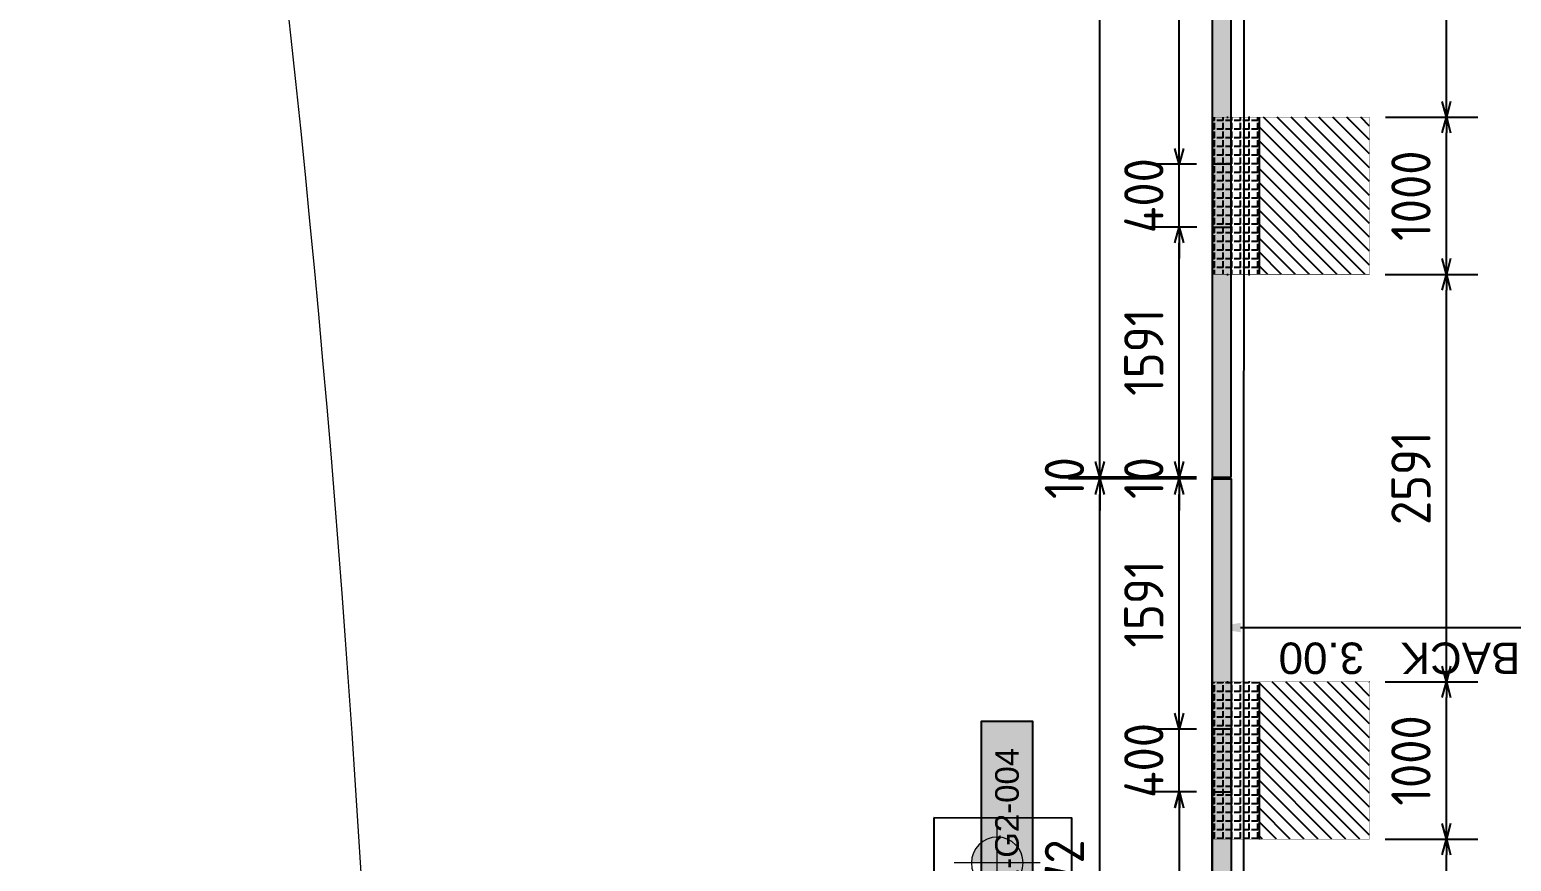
# Model space of a CAD drawing. Header units: centimetres. Extents: x -6122352 to 6876996, y -1694241 to 2592194.
# Drawn here: x -3087 to 6336, y -39197 to -33908 of the extents above; entities that cross this region are included whole.
import ezdxf
from ezdxf.enums import TextEntityAlignment as Align

# ---------------------------------------------------------------- set-up
doc = ezdxf.new("R2010")
doc.units = ezdxf.units.CM
doc.header["$MEASUREMENT"] = 0
doc.header["$PDMODE"] = 66
doc.header["$PDSIZE"] = 100
doc.linetypes.add('CENTER', pattern=[2, 1.25, -0.25, 0.25, -0.25])
doc.linetypes.add('DASHED2', pattern=[0.375, 0.25, -0.125])
doc.layers.get('Defpoints').update_dxf_attribs({"color": 255, "linetype": 'CENTER'})
for name, color, linetype, lineweight, true_color in [('08-Compound Wall-2', 6, 'Continuous', 25, 0xff00ff), ('23585-XR-AR-DAMAC PLOT LIMITS$0$1-End units', 7, 'Continuous', 5, 0xf8991e), ('23585-XR-AR-DAMAC PLOT LIMITS$0$1-Open Space', 7, 'Continuous', 5, 0x90cf5a)]:
    doc.layers.add(name, color=color, linetype=linetype, lineweight=lineweight, true_color=true_color)
for name, color, linetype in [('@MI-FOOTINGS', 7, 'Continuous'), ('@MI-MEP', 7, 'Continuous'), ('@MI-REF LAYER', 7, 'Continuous'), ('@MI-TYPE-01', 30, 'Continuous'), ('@MI-TYPE-02', 6, 'Continuous'), ('PANEL-TAGS', 7, 'Continuous'), ('XREF1$0$S-LEVELS', 2, 'Continuous'), ('XREF1$0$TYPICAL NEW PROFILE', 3, 'Continuous')]:
    doc.layers.add(name, color=color, linetype=linetype)
doc.layers.add('A-ANNO-TEXT', color=3, linetype='Continuous', lineweight=25)
doc.layers.add('XREF1$0$36-TAGLVL', color=23, linetype='Continuous', lineweight=9)
doc.styles.add('PANELTAG_STYLE', font='arial.ttf')
doc.styles.add('Schueco-BEMSTIL', font='isocpeur.ttf', dxfattribs={"width": 0.9})
doc.styles.get("Standard").update_dxf_attribs({"font": 'arial.ttf'})
doc.styles.add('XREF1$0$DLT_TEXT', font='romans.shx', dxfattribs={"width": 0.7})
doc.dimstyles.new('MI- JWC-TXT-2.5 MM', dxfattribs={"dimscale": 1.5, "dimtxt": 2.5, "dimasz": 1, "dimexe": 2, "dimexo": 1, "dimgap": 1, "dimtad": 1, "dimdec": 0, "dimdsep": 46, "dimtxsty": 'Schueco-BEMSTIL', "dimblk": 'OPEN30', "dimcen": 0, "dimdle": 2, "dimclrd": 140, "dimclre": 8, "dimclrt": 40, "dimadec": 0, "dimazin": 2, "dimtfac": 1, "dimtdec": 0, "dimtix": 1, "dimtmove": 2, "dimatfit": 3, "dimldrblk": 'OPEN', "dimfxl": 2, "dimlwd": -1, "dimlwe": -1, "dimarcsym": 0})
doc.dimstyles.get("Standard").update_dxf_attribs({"dimtxt": 5, "dimasz": 0.5, "dimexe": 0.18, "dimexo": 0.0625, "dimgap": 0.09, "dimtad": 0, "dimtih": 1, "dimtoh": 1, "dimdec": 0, "dimzin": 0, "dimdsep": 46, "dimtxsty": 'Standard', "dimcen": 0.09, "dimadec": 0, "dimazin": 0, "dimtfac": 1, "dimtdec": 0, "dimtofl": 0, "dimtmove": 0, "dimatfit": 3, "dimfxl": 1, "dimtolj": 1, "dimtzin": 0, "dimarcsym": 0})

# ---------------------------------------------------------------- blocks, each defined once
blk = doc.blocks.new('23585-XR-AR-BOUNDARY WALLS AND SETBACKS')
at = {"layer": '08-Compound Wall-2'}
for points in [[(496408.2168123897, 2768888.011560644), (496425.8384823207, 2768871.865715776), (496431.8861699822, 2768878.466056528), (496435.9395700579, 2768882.889856611), (496439.9931717184, 2768887.313658422), (496444.0465700577, 2768891.737456611), (496448.0999700584, 2768896.16125661), (496454.2139138345, 2768902.833818778), (496436.5926161939, 2768918.979903345)], [(496408.2168132926, 2768888.011559817), (496408.0816999988, 2768887.864099999), (496425.7770999984, 2768871.650699998)]]:
    blk.add_lwpolyline(points, dxfattribs=at)
blk = doc.blocks.new('A$C9d9485f6')
at = {"layer": 'A-ANNO-TEXT', "rotation": 312.4881850805905}
blk.add_blockref('23585-XR-AR-BOUNDARY WALLS AND SETBACKS', (-2377088.534775567, -1504219.252137818), dxfattribs=at)
blk = doc.blocks.new('23585-XR-AR-DAMAC PLOT LIMITS')
at = {"layer": '23585-XR-AR-DAMAC PLOT LIMITS$0$1-End units', "color": 251, "true_color": 0x636466}
blk.add_lwpolyline([(496431.9599000001, 2768878.398499999), (496425.7770999996, 2768871.650699999), (496408.0817, 2768887.8641), (496409.3970999997, 2768889.299699999), (496414.2648999998, 2768894.612299999)], close=True, dxfattribs=at)
at = {"layer": '23585-XR-AR-DAMAC PLOT LIMITS$0$1-Open Space', "color": 251, "true_color": 0x636466}
blk.add_lwpolyline([(496425.7770999996, 2768871.650699999), (496443.4716999996, 2768855.436699999), (496442.1381000001, 2768853.9813), (496435.5941000003, 2768854.147299999, 0.08578869217651659), (496406.8481000001, 2768878.7903), (496405.8706999999, 2768885.451099999), (496408.0817, 2768887.8641)], format="xyb", close=True, dxfattribs=at)
blk = doc.blocks.new('A$Cf093b529')
at = {"layer": 'A-ANNO-TEXT'}
blk.add_blockref('23585-XR-AR-DAMAC PLOT LIMITS', (-495391.9901121984, -2768603.441896566), dxfattribs=at)
blk = doc.blocks.new('A$C03c3e00e')
at = {"color": 1, "true_color": 0xeb0000, "const_width": 0.01}
blk.add_lwpolyline([(33.15006812522188, 1.438171602785587e-05), (27.15006329119205, 1.438264735043049e-05), (21.15020591858774, 0.0001494970638304949), (15.15020108455792, 0.0001494968309998512), (9.15019625145942, 0.0001494991593062878), (0.0001474553719162941, 0.0003353334031999111), (0, 24.00021955440752), (9.150196256116033, 24.00016883295029), (15.15020108921453, 24.00016883132048), (21.15020592231303, 24.00016883062199), (27.15034586936235, 24.00002136896364), (33.15035070292652, 24.00002136942931), (42.30238985735923, 24.0000316798687), (42.30267242528498, 2.328306436538696e-10), (40.35556572116911, 9.136274456977844e-07)], close=True, dxfattribs=at)
blk = doc.blocks.new('*D717')
at = {"color": 0, "lineweight": -2, "transparency": 16777216}
for p, q in [((494356.9695864198, 2767878.495075679), (494356.9695864198, 2767878.825724996)), ((494359.971890403, 2767878.495075195), (494359.971890403, 2767878.825724996)), ((494359.791890403, 2767878.645724996), (494357.1495864197, 2767878.645724996))]:
    blk.add_line(p, q, dxfattribs=at)
at = {"color": 0, "transparency": 16777216}
for points in [[(494357.1495864197, 2767878.675724995), (494357.1495864197, 2767878.615724996), (494356.9695864198, 2767878.645724996)], [(494359.791890403, 2767878.675724995), (494359.791890403, 2767878.615724996), (494359.971890403, 2767878.645724996)]]:
    blk.add_solid(points, dxfattribs=at)
at = {"layer": 'Defpoints', "color": 0, "transparency": 16777216}
for p in [(494356.9695864198, 2767878.645724996), (494356.9695864198, 2767878.432575679), (494359.971890403, 2767878.432575195)]:
    blk.add_point(p, dxfattribs=at)
at = {"color": 0, "transparency": 16777216, "insert": (494358.4707384114, 2767878.839203849), "char_height": 0.2, "attachment_point": 5}
blk.add_mtext('\\A1;SET BACK   3.00', dxfattribs=at)
blk = doc.blocks.new('XREF1$0$LVL  ATTR')
at = {"color": 7}
blk.add_wipeout([(-0.33727806633866564, 0.38352486299273547), (1.8973092599409713, 0.38352486299273547), (1.8973092599409713, -0.45047952129880775), (-0.33727806633866564, -0.4504795212988073)], dxfattribs=at)
at = {"layer": 'XREF1$0$36-TAGLVL', "extrusion": (-4.888139810645865e-07, 1.406522031717416e-17, 0.9999999999998805)}
h = blk.add_hatch(color=252, dxfattribs=at)
h.paths.add_polyline_path([(-0.06536514837319736, 0.1562500046566129, 0.4142135623730951), (-0.2216151483731973, 4.656612873077392e-09), (-0.06536514837319736, 4.656612873077392e-09)])
h.paths.add_polyline_path([(0.09088485162680264, 4.656612873077392e-09), (-0.06536514837319736, 4.656612873077392e-09), (-0.06536514837319736, -0.1562499953433871, 0.4142135623730951)])
at = {"layer": 'XREF1$0$36-TAGLVL', "extrusion": (-4.888139810645865e-07, 1.406522031717408e-17, 0.9999999999998805)}
for p, q in [((-0.06536515014719235, -0.2604166821887048), (-0.06536515014719235, 0.2604166511446238)), ((1.351057254982072, -1.396983861923218e-08, 5.262988010916589e-07), (-0.3253053234689158, -1.396983861923218e-08, -1.018362459642307e-07))]:
    blk.add_line(p, q, dxfattribs=at)
blk.add_circle((-0.06536514830387681, -4.494034574497252e-25, 3.195139836529895e-08), 0.15625, dxfattribs=at)
at = {"layer": 'XREF1$0$S-LEVELS', "color": 1}
blk.add_lwpolyline([(-0.3372780663386656, 0.3835248629927364), (1.897309259940972, 0.3835248629927364), (1.897309259940972, -0.4504795212988069), (-0.3372780663386656, -0.4504795212988069)], close=True, dxfattribs=at)
at = {"layer": 'XREF1$0$TYPICAL NEW PROFILE', "color": 3, "style": 'XREF1$0$DLT_TEXT', "width": 0.7}
for tag, p in [('+0.00M', (0.2413431143818681, 0.067100426539497, -0.0001437184612911057)), ('S.S.L', (0.2413431143818681, -0.3452672204089993, -0.0001437184612911057))]:
    blk.add_attdef(tag, p, '', height=0.2500000000000001, dxfattribs=at)
blk = doc.blocks.new('RCC COPING')
at = {"layer": '@MI-TYPE-01', "transparency": 33554679}
h = blk.add_hatch(color=8, dxfattribs=at)
h.dxf.hatch_style = 1
h.paths.add_polyline_path([(60.00000000000364, 200), (-59.99999999999636, 200), (-59.99999999999636, -200), (60.00000000000364, -200)])
at = {"layer": '@MI-TYPE-01', "color": 30}
blk.add_lwpolyline([(-59.99999999999636, 200), (60.00000000000364, 200), (60.00000000000364, -200), (-59.99999999999636, -200)], close=True, dxfattribs=at)
blk = doc.blocks.new('31309MM')
at = {"layer": '@MI-TYPE-01', "transparency": 33554679}
h = blk.add_hatch(color=30, dxfattribs=at)
h.dxf.hatch_style = 1
h.paths.add_polyline_path([(0, 120.0000000000582), (5581.866123049753, 120.0000000000582), (5581.866123049753, 0), (0, 0)])
h.paths.add_polyline_path([(5591.866123044863, -1.164153218269348e-10), (12763.97374439728, -1.164153218269348e-10), (12763.97374439752, 120.0000000000582), (5591.866123044863, 120)])
h.paths.add_polyline_path([(12773.97374439193, 120), (18355.62019030144, 119.9999999999418), (18355.62019030168, -0.1500736206653528), (12773.97374439193, -0.1500736207235605)])
h.paths.add_polyline_path([(18365.71023449278, -0.1500736205489375), (23537.39638165059, -0.1500736205489375), (23537.39638165035, 119.9999999999418), (18365.71023449278, 119.9999999999418)])
h.paths.add_polyline_path([(23547.39638164593, 120), (30719.50400295644, 120), (30719.50400295644, -5.820766091346741e-11), (23547.39638164593, -5.820766091346741e-11)])
h.paths.add_polyline_path([(30729.50400295085, 0), (36309.33053738088, -5.820766091346741e-11), (36309.33053738088, 119.9999662167393), (30729.50400295109, 119.9999662167975)])
at = {"layer": '@MI-TYPE-01', "color": 30}
for points in [[(18365.71023449278, -0.1500736205489375), (23537.39638165059, -0.1500736205489375), (23537.39638165035, 119.9999999999418), (18365.71023449278, 119.9999999999418)], [(23547.39638164593, 120), (30719.50400295644, 120), (30719.50400295644, -5.820766091346741e-11), (23547.39638164593, -5.820766091346741e-11)]]:
    blk.add_lwpolyline(points, close=True, dxfattribs=at)
at = {"layer": '@MI-TYPE-01', "color": 240, "true_color": 0xed1f24, "rotation": 89.95700707059105}
for p in [(21746.87937344657, 59.99998310842784), (25338.00343402755, 59.99998310836963)]:
    blk.add_blockref('RCC COPING', p, dxfattribs=at)
blk = doc.blocks.new('A$Ceca04276')
at = {"layer": '@MI-TYPE-01', "color": 30, "rotation": 89.98971944707202}
blk.add_blockref('31309MM', (0.4863932078296784, 9.943239066810747), dxfattribs=at)
blk = doc.blocks.new('T1-FOOTING')
at = {"transparency": 33554679}
h = blk.add_hatch(dxfattribs=at)
h.set_pattern_fill('ANGLE', color=256, scale=500)
h.set_pattern_definition([(0, (0, 0), (0, 137.5), [100, -37.5]), (90, (0, 0), (-137.5, 8.419446744138054e-15), [100, -37.5])])
h.paths.add_polyline_path([(-500, -300.0000000000218), (499.9999999999964, -300.0000000000218), (499.9999999999964, -1.818989403545856e-11), (-500, -1.818989403545856e-11)])
h.paths.add_polyline_path([(-499.75, -299.7500000000218), (499.7499999999964, -299.7500000000218), (499.7499999999964, -0.2500000000181899), (-499.75, -0.2500000000181899)], flags=16)
h = blk.add_hatch(dxfattribs=at)
h.set_pattern_fill('ANGLE', color=8, scale=200)
h.set_pattern_definition([(0, (0, 0), (0, 55.00000000000001), [40, -15]), (90, (0, 0), (-55.00000000000001, 3.367778697655222e-15), [40, -15])])
h.paths.add_polyline_path([(500.0000000000025, -300.0000000000218), (500.0000000000035, -1.818989403545856e-11), (-500, -1.816147232602816e-11), (-499.9999999999989, -300.0000000000291)])
h = blk.add_hatch(dxfattribs=at)
h.set_pattern_fill('ANSI31', color=8, scale=500)
h.set_pattern_definition([(45, (0, 0), (-44.19417382415922, 44.19417382415922), [])])
h.paths.add_polyline_path([(500, -1000.000000000015), (500.0000000000025, -300.0000000000218), (-499.9999999999989, -300.000000000029), (-499.9999999999964, -1000.000000000011)])
at = {"layer": '@MI-TYPE-01', "color": 240, "linetype": 'DASHED2', "true_color": 0xed1f24}
blk.add_line((-500.0000000000073, -300.0000000000291), (499.9999999999964, -300.0000000000218), dxfattribs=at)
at = {"layer": '@MI-TYPE-01', "color": 240, "true_color": 0xed1f24, "const_width": 2.5}
blk.add_lwpolyline([(-500, -1.818989403545856e-11), (500.0000000000036, -1.818989403545856e-11), (500, -1000.000000000015), (-499.9999999999964, -1000.000000000011)], close=True, dxfattribs=at)
blk = doc.blocks.new('_Open30')
at = {"color": 0, "linetype": 'ByBlock', "lineweight": -2}
for p, q in [((-1, 0.26794919), (0, 0)), ((0, 0), (-1, -0.26794919)), ((0, 0), (-1, 0))]:
    blk.add_line(p, q, dxfattribs=at)
blk = doc.blocks.new('*D894')
at = {"color": 8, "transparency": 16777216}
for p, q in [((-103.7638274367344, -18615.93952975753), (-919.3445929939977, -18615.93952975753)), ((-104.685205308781, -23787.62559483986), (-919.3445929939966, -23787.62559483986))]:
    blk.add_line(p, q, dxfattribs=at)
at = {"color": 140, "transparency": 16777216}
blk.add_line((-719.3445929939965, -23687.62559483986), (-719.3445929939975, -18715.93952975753), dxfattribs=at)
at = {"layer": 'Defpoints', "color": 0, "transparency": 16777216}
for p in [(-719.3445929939976, -18615.93952975753), (-3.76382743673441, -18615.93952975753), (-4.685205308780947, -23787.62559483986)]:
    blk.add_point(p, dxfattribs=at)
at = {"color": 140, "transparency": 16777216, "xscale": 100, "yscale": 100, "zscale": 100}
for p, rotation in [((-719.3445929939976, -18615.93952975753), 90), ((-719.3445929939965, -23787.62559483986), 270)]:
    blk.add_blockref('_Open30', p, dxfattribs=dict(at, rotation=rotation))
at = {"color": 40, "transparency": 16777216, "insert": (-944.3445929940028, -21201.78256229869), "char_height": 250, "attachment_point": 5, "rotation": 90, "style": 'Schueco-BEMSTIL'}
blk.add_mtext('5172', dxfattribs=at)
blk = doc.blocks.new('_Open')
at = {"color": 0, "linetype": 'ByBlock', "lineweight": -2}
for p, q in [((-1, 0.1666666666666667), (0, 0)), ((-1, -0.1666666666666667), (0, 0)), ((0, 0), (-1, 0))]:
    blk.add_line(p, q, dxfattribs=at)
blk = doc.blocks.new('*D895')
at = {"color": 140, "transparency": 16777216}
for p, q in [((-719.3445929939987, -18505.93955665773), (-719.3445929939987, -18405.93955665773)), ((-719.3445929939987, -18615.93952975753), (-719.3445929939987, -18605.93955665773)), ((-719.3445929939986, -18715.93952975753), (-719.3445929939986, -18815.93952975753))]:
    blk.add_line(p, q, dxfattribs=at)
at = {"color": 8, "transparency": 16777216}
for p, q in [((-103.6119722374448, -18605.93955665773), (-919.3445929939988, -18605.93955665773)), ((-103.7638274367353, -18615.93952975753), (-919.3445929939988, -18615.93952975753))]:
    blk.add_line(p, q, dxfattribs=at)
at = {"layer": 'Defpoints', "color": 0, "transparency": 16777216}
for p in [(-719.3445929939987, -18605.93955665773), (-3.763827436735251, -18615.93952975753), (-3.611972237444756, -18605.93955665773)]:
    blk.add_point(p, dxfattribs=at)
at = {"color": 140, "transparency": 16777216, "xscale": 100, "yscale": 100, "zscale": 100}
for p, rotation in [((-719.3445929939987, -18605.93955665773), 270), ((-719.3445929939987, -18615.93952975753), 90)]:
    blk.add_blockref('_Open30', p, dxfattribs=dict(at, rotation=rotation))
at = {"color": 40, "transparency": 16777216, "insert": (-944.3445929940038, -18610.93954320763), "char_height": 250, "attachment_point": 5, "rotation": 90, "style": 'Schueco-BEMSTIL'}
blk.add_mtext('10', dxfattribs=at)
blk = doc.blocks.new('*D896')
at = {"color": 8, "transparency": 16777216}
for p, q in [((-102.3342030398991, -11433.83204916969), (-919.3445929940007, -11433.83204916969)), ((-103.6119722374448, -18605.93955665773), (-919.3445929939991, -18605.93955665773))]:
    blk.add_line(p, q, dxfattribs=at)
at = {"color": 140, "transparency": 16777216}
blk.add_line((-719.344592993999, -18505.93955665773), (-719.3445929940004, -11533.83204916969), dxfattribs=at)
at = {"layer": 'Defpoints', "color": 0, "transparency": 16777216}
for p in [(-719.3445929940005, -11433.83204916969), (-2.334203039899107, -11433.83204916969), (-3.611972237444759, -18605.93955665773)]:
    blk.add_point(p, dxfattribs=at)
at = {"color": 140, "transparency": 16777216, "xscale": 100, "yscale": 100, "zscale": 100}
for p, rotation in [((-719.3445929940005, -11433.83204916969), 90), ((-719.344592993999, -18605.93955665773), 270)]:
    blk.add_blockref('_Open30', p, dxfattribs=dict(at, rotation=rotation))
at = {"color": 40, "transparency": 16777216, "insert": (-944.3445929940038, -15019.8858029137), "char_height": 250, "attachment_point": 5, "rotation": 90, "style": 'Schueco-BEMSTIL'}
blk.add_mtext('7172', dxfattribs=at)
blk = doc.blocks.new('*D907')
at = {"color": 8, "transparency": 16777216}
for p, q in [((-103.8183149758764, -20606.50152562561), (-413.2810407792363, -20606.50152562561)), ((-104.8117136044239, -24497.71556937033), (-413.2810407792354, -24497.71556937033))]:
    blk.add_line(p, q, dxfattribs=at)
at = {"color": 140, "transparency": 16777216}
blk.add_line((-213.2810407792353, -24397.71556937033), (-213.2810407792362, -20706.50152562561), dxfattribs=at)
at = {"layer": 'Defpoints', "color": 0, "transparency": 16777216}
for p in [(-213.2810407792362, -20606.50152562561), (-3.81831497587636, -20606.50152562561), (-4.81171360442388, -24497.71556937033)]:
    blk.add_point(p, dxfattribs=at)
at = {"color": 140, "transparency": 16777216, "xscale": 100, "yscale": 100, "zscale": 100}
for p, rotation in [((-213.2810407792362, -20606.50152562561), 90), ((-213.2810407792353, -24497.71556937033), 270)]:
    blk.add_blockref('_Open30', p, dxfattribs=dict(at, rotation=rotation))
at = {"color": 40, "transparency": 16777216, "insert": (-438.2810407792421, -22552.10854749797), "char_height": 250, "attachment_point": 5, "rotation": 90, "style": 'Schueco-BEMSTIL'}
blk.add_mtext('3891', dxfattribs=at)
blk = doc.blocks.new('*D908')
at = {"color": 140, "transparency": 16777216}
for p, q in [((-214.3153052969166, -20106.50159113454), (-214.3153052969167, -20006.50159113454)), ((-214.3153052969165, -20606.50152562561), (-214.3153052969166, -20206.50159113454)), ((-214.3153052969165, -20706.50152562561), (-214.3153052969165, -20806.50152562561))]:
    blk.add_line(p, q, dxfattribs=at)
at = {"color": 8, "transparency": 16777216}
for p, q in [((-104.0471989850128, -20206.50159113454), (-414.3153052969167, -20206.50159113454)), ((-103.8183149758799, -20606.50152562561), (-414.3153052969166, -20606.50152562561))]:
    blk.add_line(p, q, dxfattribs=at)
at = {"layer": 'Defpoints', "color": 0, "transparency": 16777216}
for p in [(-214.3153052969166, -20206.50159113454), (-4.047198985012766, -20206.50159113454), (-3.818314975879824, -20606.50152562561)]:
    blk.add_point(p, dxfattribs=at)
at = {"color": 140, "transparency": 16777216, "xscale": 100, "yscale": 100, "zscale": 100}
for p, rotation in [((-214.3153052969166, -20206.50159113454), 270), ((-214.3153052969165, -20606.50152562561), 90)]:
    blk.add_blockref('_Open30', p, dxfattribs=dict(at, rotation=rotation))
at = {"color": 40, "transparency": 16777216, "insert": (-439.3153052969223, -20406.50155838007), "char_height": 250, "attachment_point": 5, "rotation": 90, "style": 'Schueco-BEMSTIL'}
blk.add_mtext('400', dxfattribs=at)
blk = doc.blocks.new('*D1339')
at = {"color": 8, "transparency": 16777216}
for p, q in [((-103.7638274367314, -18615.93952975753), (-414.3153052969209, -18615.93952975753)), ((-104.0471989850093, -20206.50159113453), (-414.3153052969206, -20206.50159113453))]:
    blk.add_line(p, q, dxfattribs=at)
at = {"color": 140, "transparency": 16777216}
blk.add_line((-214.3153052969206, -20106.50159113453), (-214.3153052969209, -18715.93952975753), dxfattribs=at)
at = {"layer": 'Defpoints', "color": 0, "transparency": 16777216}
for p in [(-214.3153052969209, -18615.93952975753), (-3.763827436731427, -18615.93952975753), (-4.047198985009302, -20206.50159113453)]:
    blk.add_point(p, dxfattribs=at)
at = {"color": 140, "transparency": 16777216, "xscale": 100, "yscale": 100, "zscale": 100}
for p, rotation in [((-214.3153052969209, -18615.93952975753), 90), ((-214.3153052969205, -20206.50159113453), 270)]:
    blk.add_blockref('_Open30', p, dxfattribs=dict(at, rotation=rotation))
at = {"color": 40, "transparency": 16777216, "insert": (-439.3153052969262, -19411.22056044603), "char_height": 250, "attachment_point": 5, "rotation": 90, "style": 'Schueco-BEMSTIL'}
blk.add_mtext('1591', dxfattribs=at)
blk = doc.blocks.new('*D881')
at = {"color": 140, "transparency": 16777216}
for p, q in [((-214.3153052969136, -18505.93955665772), (-214.3153052969137, -18405.93955665772)), ((-214.3153052969136, -18615.93952975753), (-214.3153052969136, -18605.93955665772)), ((-214.3153052969136, -18715.93952975753), (-214.3153052969136, -18815.93952975753))]:
    blk.add_line(p, q, dxfattribs=at)
at = {"color": 8, "transparency": 16777216}
for p, q in [((-103.611972237441, -18605.93955665772), (-414.3153052969137, -18605.93955665772)), ((-103.7638274367314, -18615.93952975753), (-414.3153052969136, -18615.93952975753))]:
    blk.add_line(p, q, dxfattribs=at)
at = {"layer": 'Defpoints', "color": 0, "transparency": 16777216}
for p in [(-214.3153052969136, -18605.93955665772), (-3.763827436731427, -18615.93952975753), (-3.611972237440936, -18605.93955665772)]:
    blk.add_point(p, dxfattribs=at)
at = {"color": 140, "transparency": 16777216, "xscale": 100, "yscale": 100, "zscale": 100}
for p, rotation in [((-214.3153052969136, -18605.93955665772), 270), ((-214.3153052969136, -18615.93952975753), 90)]:
    blk.add_blockref('_Open30', p, dxfattribs=dict(at, rotation=rotation))
at = {"color": 40, "transparency": 16777216, "insert": (-439.3153052969188, -18610.93954320762), "char_height": 250, "attachment_point": 5, "rotation": 90, "style": 'Schueco-BEMSTIL'}
blk.add_mtext('10', dxfattribs=at)
blk = doc.blocks.new('*D882')
at = {"color": 8, "transparency": 16777216}
for p, q in [((-103.1785270709761, -17015.37752203634), (-414.3153052969141, -17015.37752203634)), ((-103.611972237441, -18605.93955665772), (-414.3153052969138, -18605.93955665772))]:
    blk.add_line(p, q, dxfattribs=at)
at = {"color": 140, "transparency": 16777216}
blk.add_line((-214.3153052969137, -18505.93955665772), (-214.3153052969141, -17115.37752203634), dxfattribs=at)
at = {"layer": 'Defpoints', "color": 0, "transparency": 16777216}
for p in [(-214.3153052969141, -17015.37752203634), (-3.178527070976029, -17015.37752203634), (-3.611972237440936, -18605.93955665772)]:
    blk.add_point(p, dxfattribs=at)
at = {"color": 140, "transparency": 16777216, "xscale": 100, "yscale": 100, "zscale": 100}
for p, rotation in [((-214.3153052969141, -17015.37752203634), 90), ((-214.3153052969137, -18605.93955665772), 270)]:
    blk.add_blockref('_Open30', p, dxfattribs=dict(at, rotation=rotation))
at = {"color": 40, "transparency": 16777216, "insert": (-439.3153052969189, -17810.65853934703), "char_height": 250, "attachment_point": 5, "rotation": 90, "style": 'Schueco-BEMSTIL'}
blk.add_mtext('1591', dxfattribs=at)
blk = doc.blocks.new('*D885')
at = {"color": 140, "transparency": 16777216}
for p, q in [((-214.3153052969185, -16515.37758752122), (-214.3153052969185, -16415.37758752122)), ((-214.3153052969184, -17015.37752203635), (-214.3153052969184, -16615.37758752122)), ((-214.3153052969183, -17115.37752203635), (-214.3153052969183, -17215.37752203635))]:
    blk.add_line(p, q, dxfattribs=at)
at = {"color": 8, "transparency": 16777216}
for p, q in [((-103.4074110801268, -16615.37758752122), (-414.3153052969186, -16615.37758752122)), ((-103.1785270709801, -17015.37752203635), (-414.3153052969184, -17015.37752203635))]:
    blk.add_line(p, q, dxfattribs=at)
at = {"layer": 'Defpoints', "color": 0, "transparency": 16777216}
for p in [(-214.3153052969184, -16615.37758752122), (-3.407411080126783, -16615.37758752122), (-3.178527070980076, -17015.37752203635)]:
    blk.add_point(p, dxfattribs=at)
at = {"color": 140, "transparency": 16777216, "xscale": 100, "yscale": 100, "zscale": 100}
for p, rotation in [((-214.3153052969184, -16615.37758752122), 270), ((-214.3153052969184, -17015.37752203635), 90)]:
    blk.add_blockref('_Open30', p, dxfattribs=dict(at, rotation=rotation))
at = {"color": 40, "transparency": 16777216, "insert": (-439.3153052969231, -16815.37755477878), "char_height": 250, "attachment_point": 5, "rotation": 90, "style": 'Schueco-BEMSTIL'}
blk.add_mtext('400', dxfattribs=at)
blk = doc.blocks.new('*D886')
at = {"color": 8, "transparency": 16777216}
for p, q in [((-102.3887156102059, -13424.53454505881), (-414.3153052969195, -13424.53454505881)), ((-103.4074110801269, -16615.37758752122), (-414.3153052969188, -16615.37758752122))]:
    blk.add_line(p, q, dxfattribs=at)
at = {"color": 140, "transparency": 16777216}
blk.add_line((-214.3153052969187, -16515.37758752122), (-214.3153052969194, -13524.53454505881), dxfattribs=at)
at = {"layer": 'Defpoints', "color": 0, "transparency": 16777216}
for p in [(-214.3153052969194, -13424.53454505881), (-2.388715610205915, -13424.53454505881), (-3.4074110801269, -16615.37758752122)]:
    blk.add_point(p, dxfattribs=at)
at = {"color": 140, "transparency": 16777216, "xscale": 100, "yscale": 100, "zscale": 100}
for p, rotation in [((-214.3153052969194, -13424.53454505881), 90), ((-214.3153052969187, -16615.37758752122), 270)]:
    blk.add_blockref('_Open30', p, dxfattribs=dict(at, rotation=rotation))
at = {"color": 40, "transparency": 16777216, "insert": (-439.3153052969233, -15019.95606629001), "char_height": 250, "attachment_point": 5, "rotation": 90, "style": 'Schueco-BEMSTIL'}
blk.add_mtext('3191', dxfattribs=at)
blk = doc.blocks.new('*D1359')
at = {"color": 8, "transparency": 16777216}
for p, q in [((1095.979557706975, -20906.67689056305), (1684.68492526375, -20906.67689056305)), ((1094.204839292684, -23497.89072144452), (1684.68492526375, -23497.89072144452))]:
    blk.add_line(p, q, dxfattribs=at)
at = {"color": 140, "transparency": 16777216}
blk.add_line((1484.68492526375, -23397.89072144452), (1484.68492526375, -21006.67689056305), dxfattribs=at)
at = {"layer": 'Defpoints', "color": 0, "transparency": 16777216}
for p in [(995.9795577069749, -20906.67689056305), (1484.684925263749, -20906.67689056305), (994.2048392926843, -23497.89072144452)]:
    blk.add_point(p, dxfattribs=at)
at = {"color": 140, "transparency": 16777216, "xscale": 100, "yscale": 100, "zscale": 100}
for p, rotation in [((1484.684925263749, -20906.67689056305), 90), ((1484.68492526375, -23497.89072144452), 270)]:
    blk.add_blockref('_Open30', p, dxfattribs=dict(at, rotation=rotation))
at = {"color": 40, "transparency": 16777216, "insert": (1259.684925263743, -22202.28380600378), "char_height": 250, "attachment_point": 5, "rotation": 90, "style": 'Schueco-BEMSTIL'}
blk.add_mtext('2591', dxfattribs=at)
blk = doc.blocks.new('*D1360')
at = {"color": 8, "transparency": 16777216}
for p, q in [((1096.154897588017, -19906.67690593509), (1684.68492526375, -19906.67690593509)), ((1095.979557706975, -20906.67689056305), (1684.68492526375, -20906.67689056305))]:
    blk.add_line(p, q, dxfattribs=at)
at = {"color": 140, "transparency": 16777216}
blk.add_line((1484.68492526375, -20806.67689056305), (1484.68492526375, -20006.67690593509), dxfattribs=at)
at = {"layer": 'Defpoints', "color": 0, "transparency": 16777216}
for p in [(996.1548975880175, -19906.67690593509), (1484.68492526375, -19906.67690593509), (995.9795577069749, -20906.67689056305)]:
    blk.add_point(p, dxfattribs=at)
at = {"color": 140, "transparency": 16777216, "xscale": 100, "yscale": 100, "zscale": 100}
for p, rotation in [((1484.68492526375, -19906.67690593509), 90), ((1484.68492526375, -20906.67689056305), 270)]:
    blk.add_blockref('_Open30', p, dxfattribs=dict(at, rotation=rotation))
at = {"color": 40, "transparency": 16777216, "insert": (1259.684925263744, -20406.67689824906), "char_height": 250, "attachment_point": 5, "rotation": 90, "style": 'Schueco-BEMSTIL'}
blk.add_mtext('1000', dxfattribs=at)
blk = doc.blocks.new('*D1361')
at = {"color": 8, "transparency": 16777216}
for p, q in [((1096.619345611906, -17315.55288693868), (1684.68492526375, -17315.55288693868)), ((1096.154897588017, -19906.67690593509), (1684.68492526375, -19906.67690593509))]:
    blk.add_line(p, q, dxfattribs=at)
at = {"color": 140, "transparency": 16777216}
blk.add_line((1484.68492526375, -19806.67690593509), (1484.68492526375, -17415.55288693868), dxfattribs=at)
at = {"layer": 'Defpoints', "color": 0, "transparency": 16777216}
for p in [(996.6193456119056, -17315.55288693868), (1484.68492526375, -17315.55288693868), (996.1548975880175, -19906.67690593509)]:
    blk.add_point(p, dxfattribs=at)
at = {"color": 140, "transparency": 16777216, "xscale": 100, "yscale": 100, "zscale": 100}
for p, rotation in [((1484.68492526375, -17315.55288693868), 90), ((1484.68492526375, -19906.67690593509), 270)]:
    blk.add_blockref('_Open30', p, dxfattribs=dict(at, rotation=rotation))
at = {"color": 40, "transparency": 16777216, "insert": (1259.684925263744, -18611.11489643688), "char_height": 250, "attachment_point": 5, "rotation": 90, "style": 'Schueco-BEMSTIL'}
blk.add_mtext('2591', dxfattribs=at)
blk = doc.blocks.new('*D1362')
at = {"color": 8, "transparency": 16777216}
for p, q in [((1096.794685492991, -16315.55290231072), (1684.68492526375, -16315.55290231072)), ((1096.619345611906, -17315.55288693868), (1684.68492526375, -17315.55288693868))]:
    blk.add_line(p, q, dxfattribs=at)
at = {"color": 140, "transparency": 16777216}
blk.add_line((1484.68492526375, -17215.55288693868), (1484.68492526375, -16415.55290231072), dxfattribs=at)
at = {"layer": 'Defpoints', "color": 0, "transparency": 16777216}
for p in [(996.794685492991, -16315.55290231072), (1484.68492526375, -16315.55290231072), (996.6193456119056, -17315.55288693868)]:
    blk.add_point(p, dxfattribs=at)
at = {"color": 140, "transparency": 16777216, "xscale": 100, "yscale": 100, "zscale": 100}
for p, rotation in [((1484.68492526375, -16315.55290231072), 90), ((1484.68492526375, -17315.55288693868), 270)]:
    blk.add_blockref('_Open30', p, dxfattribs=dict(at, rotation=rotation))
at = {"color": 40, "transparency": 16777216, "insert": (1259.684925263745, -16815.5528946247), "char_height": 250, "attachment_point": 5, "rotation": 90, "style": 'Schueco-BEMSTIL'}
blk.add_mtext('1000', dxfattribs=at)
blk = doc.blocks.new('*D1363')
at = {"color": 8, "transparency": 16777216}
for p, q in [((1097.40915707266, -13724.70990999625), (1684.68492526375, -13724.70990999625)), ((1096.794685492991, -16315.55290231072), (1684.684925263751, -16315.55290231072))]:
    blk.add_line(p, q, dxfattribs=at)
at = {"color": 140, "transparency": 16777216}
blk.add_line((1484.68492526375, -16215.55290231072), (1484.68492526375, -13824.70990999625), dxfattribs=at)
at = {"layer": 'Defpoints', "color": 0, "transparency": 16777216}
for p in [(997.40915707266, -13724.70990999625), (1484.68492526375, -13724.70990999625), (996.794685492991, -16315.55290231072)]:
    blk.add_point(p, dxfattribs=at)
at = {"color": 140, "transparency": 16777216, "xscale": 100, "yscale": 100, "zscale": 100}
for p, rotation in [((1484.68492526375, -13724.70990999625), 90), ((1484.68492526375, -16315.55290231072), 270)]:
    blk.add_blockref('_Open30', p, dxfattribs=dict(at, rotation=rotation))
at = {"color": 40, "transparency": 16777216, "insert": (1259.684925263746, -15020.13140615348), "char_height": 250, "attachment_point": 5, "rotation": 90, "style": 'Schueco-BEMSTIL'}
blk.add_mtext('2591', dxfattribs=at)
blk = doc.blocks.new('PANELTAG')
at = {"layer": 'PANEL-TAGS', "color": 1}
blk.add_lwpolyline([(-13.5, -3.3), (13.5, -3.3), (13.5, 3.3), (-13.5, 3.3)], close=True, dxfattribs=at)
at = {"layer": 'PANEL-TAGS', "color": 40, "true_color": 0xffd700}
blk.add_solid([(-13.5, -3.3), (13.5, -3.3), (-13.5, 3.3), (13.5, 3.3)], dxfattribs=at)
at = {"layer": 'PANEL-TAGS', "color": 5, "style": 'PANELTAG_STYLE'}
blk.add_attdef('TAGNO', text='', height=3, dxfattribs=at).set_placement((0, 0), align=Align.CENTER)
blk = doc.blocks.new('A$C612c4346')
at = {"color": 1, "true_color": 0xeb0000, "const_width": 0.01}
blk.add_lwpolyline([(42.00608706020284, -17.73757537407801), (36.00608222605661, -17.73757537314668), (30.00622485333588, -17.7374402587302), (24.0062200196553, -17.7374402587302), (18.00621518632397, -17.7374402564019), (8.856166390469298, -17.737254422158), (8.856018934748136, 6.262629798613489), (18.00621519115521, 6.262579077389091), (24.00622002396267, 6.262579075526446), (30.00622485752683, 6.262579075060785), (36.00636480399407, 6.262431613169611), (42.00636963755824, 6.262431613635272), (51.15840879222378, 6.262441924307495), (51.15869136003312, -17.7375897555612), (49.21158465603366, -17.73758884193376)], close=True, dxfattribs=at)
dim = blk.add_linear_dim(base=(48.15615957701812, 1.823843000456691), p1=(51.1584635602776, 1.610693200025707), p2=(48.15615957701812, 1.610693683847785), text='SET BACK   <>', dimstyle='Standard', override={"dimtxt": 0.2, "dimtad": 1, "dimtih": 0, "dimdec": 2})
dim.commit()
dim.dimension.update_dxf_attribs({"geometry": '*D717', "text_midpoint": (49.65731156867696, 2.017321854364127), "insert": (-494308.8134268427, -2767876.821881995)})
blk = doc.blocks.new('T1-PARTITION PLAN')
at = {"layer": '@MI-FOOTINGS', "color": 240, "true_color": 0xed1f24, "rotation": 89.98995376478538}
for p in [(-3.292969075555447, -16815.37755474367), (-3.932756980473641, -20406.50155836804)]:
    blk.add_blockref('T1-FOOTING', p, dxfattribs=at)
at = {"layer": '@MI-TYPE-02', "xscale": -1, "rotation": 359.9795117387576}
blk.add_blockref('A$Ceca04276', (-7.324294468271546, -42163.27897696203), dxfattribs=at)
for base, p1, p2, picture, middle in [((-719.3445929940005, -11433.83204916969), (-3.611972237444757, -18605.93955665772), (-2.334203039899106, -11433.83204916969), '*D896', (-944.3445929940038, -15019.8858029137)), ((-214.3153052969194, -13424.53454505881), (-3.407411080126899, -16615.37758752121), (-2.388715610205914, -13424.5345450588), '*D886', (-439.3153052969233, -15019.95606629001)), ((1484.68492526375, -16315.55290231072), (996.6193456119051, -17315.55288693867), (996.7946854929905, -16315.55290231072), '*D1362', (1259.684925263745, -16815.5528946247)), ((-214.3153052969184, -16615.37758752122), (-3.178527070980074, -17015.37752203634), (-3.407411080126781, -16615.37758752121), '*D885', (-439.3153052969231, -16815.37755477878)), ((-214.3153052969141, -17015.37752203634), (-3.611972237440934, -18605.93955665772), (-3.178527070976028, -17015.37752203633), '*D882', (-439.3153052969189, -17810.65853934703)), ((1484.68492526375, -17315.55288693868), (996.1548975880171, -19906.67690593508), (996.6193456119051, -17315.55288693867), '*D1361', (1259.684925263744, -18611.11489643688)), ((-719.3445929939987, -18605.93955665773), (-3.763827436735249, -18615.93952975752), (-3.611972237444754, -18605.93955665772), '*D895', (-944.3445929940038, -18610.93954320763)), ((-214.3153052969136, -18605.93955665772), (-3.763827436731425, -18615.93952975752), (-3.611972237440934, -18605.93955665772), '*D881', (-439.3153052969188, -18610.93954320762)), ((-719.3445929939976, -18615.93952975753), (-4.685205308780946, -23787.62559483985), (-3.763827436734409, -18615.93952975752), '*D894', (-944.3445929940028, -21201.78256229869)), ((-214.3153052969245, -18615.93952975755), (-4.047198985009301, -20206.50159113453), (-3.763827436731425, -18615.93952975752), '*D1339', (-439.3153052969262, -19411.22056044603)), ((-214.3153052969166, -20206.50159113454), (-3.818314975879822, -20606.5015256256), (-4.047198985012765, -20206.50159113453), '*D908', (-439.3153052969223, -20406.50155838007)), ((-213.2810407792362, -20606.50152562561), (-4.811713604423878, -24497.71556937032), (-3.818314975876358, -20606.5015256256), '*D907', (-438.2810407792421, -22552.10854749797)), ((1484.684925263749, -20906.67689056305), (994.2048392926838, -23497.89072144451), (995.9795577069744, -20906.67689056304), '*D1359', (1259.684925263743, -22202.28380600378))]:
    dim = blk.add_linear_dim(base=base, p1=p1, p2=p2, angle=90, dimstyle='MI- JWC-TXT-2.5 MM')
    dim.commit()
    dim.dimension.update_dxf_attribs({"geometry": picture, "text_midpoint": middle})
for base, p1, p2, picture, middle, set_off in [((1484.684925263694, -13724.70990999625), (996.7946854929353, -16315.55290231071), (997.4091570726043, -13724.70990999624), '*D1363', (1259.68492526369, -15020.13140615348), (-5.525180313270539e-11, 3.637978807091713e-12)), ((1484.684925263762, -19906.67690593509), (995.979557706987, -20906.67689056304), (996.1548975880296, -19906.67690593508), '*D1360', (1259.684925263756, -20406.67689824906), (1.250555214937776e-11, -3.637978807091713e-12))]:
    dim = blk.add_linear_dim(base=base, p1=p1, p2=p2, angle=90, dimstyle='MI- JWC-TXT-2.5 MM')
    dim.commit()
    dim.dimension.update_dxf_attribs({"geometry": picture, "text_midpoint": middle, "insert": set_off})

msp = doc.modelspace()

# ---------------------------------------------------------------- block references
at = {"layer": '@MI-MEP', "color": 10, "xscale": 999.9999999999999, "yscale": 999.9999999999999, "zscale": 999.9999999999999, "rotation": 179.9901975205294}
msp.add_blockref('A$C03c3e00e', (46739.64405642122, -18156.12581256648), dxfattribs=at)
at = {"layer": '@MI-REF LAYER', "xscale": 1000, "yscale": 1000, "zscale": 1000}
msp.add_blockref('A$C9d9485f6', (-23958.95045533385, 48155.57226163784), dxfattribs=at)
at = {"layer": '@MI-REF LAYER', "xscale": 1000, "yscale": 1000, "zscale": 1000, "rotation": 312.4882903633292}
msp.add_blockref('A$Cf093b529', (-891608.7329339073, 539022.7201118186), dxfattribs=at)
at = {"layer": '@MI-REF LAYER', "color": 10, "xscale": 1000, "yscale": 1000, "zscale": 1000, "rotation": 179.9901574591612}
msp.add_blockref('A$C612c4346', (55592.63066443887, -35895.23663787439), dxfattribs=at)

# ---------------------------------------------------------------- next in the draw order: block references
at = {"layer": '@MI-REF LAYER', "color": 7}
ref = msp.add_blockref('XREF1$0$LVL  ATTR', (3066.437830311212, -39275.56117958816, -1.028711233885912e-09), dxfattribs=dict(at, xscale=-1051.480567989675, yscale=1051.480567989676, zscale=1051.480567989675, rotation=89.99007202116792))
ref.add_attrib('S.S.L', 'L.S.L(DMD)', (3166.567345656262, -39518.62486992188, -0.1511171703383115), dxfattribs={"layer": 'XREF1$0$TYPICAL NEW PROFILE', "color": 3, "height": 262.8701419974187, "rotation": 269.9900753219827, "style": 'XREF1$0$DLT_TEXT', "width": 0.7})
ref.add_attrib('+0.00M', '+36.885M ', (2717.232746800973, -39516.32150693668, -0.1511171703383115), dxfattribs={"layer": 'XREF1$0$TYPICAL NEW PROFILE', "color": 3, "height": 262.8701419974187, "rotation": 269.9900753219827, "style": 'XREF1$0$DLT_TEXT', "width": 0.7})

# ---------------------------------------------------------------- next in the draw order: block references
at = {"layer": '@MI-TYPE-01'}
msp.add_blockref('T1-PARTITION PLAN', (4437.926524152484, -18148.85899604219), dxfattribs=at)
at = {"layer": 'PANEL-TAGS'}
ref = msp.add_blockref('PANELTAG', (3128.267965542618, -38981.67009232379), dxfattribs=dict(at, xscale=50.00000000000001, yscale=50.00000000000001, zscale=50.00000000000001, rotation=90.00000000000001))
ref.add_attrib('TAGNO', 'T1-G2-004', dxfattribs={"color": 5, "height": 150, "rotation": 90, "style": 'PANELTAG_STYLE'}).set_placement((3128.267965542618, -38981.67009232379), align=Align.MIDDLE_CENTER)

doc.saveas('drawing.dxf')
